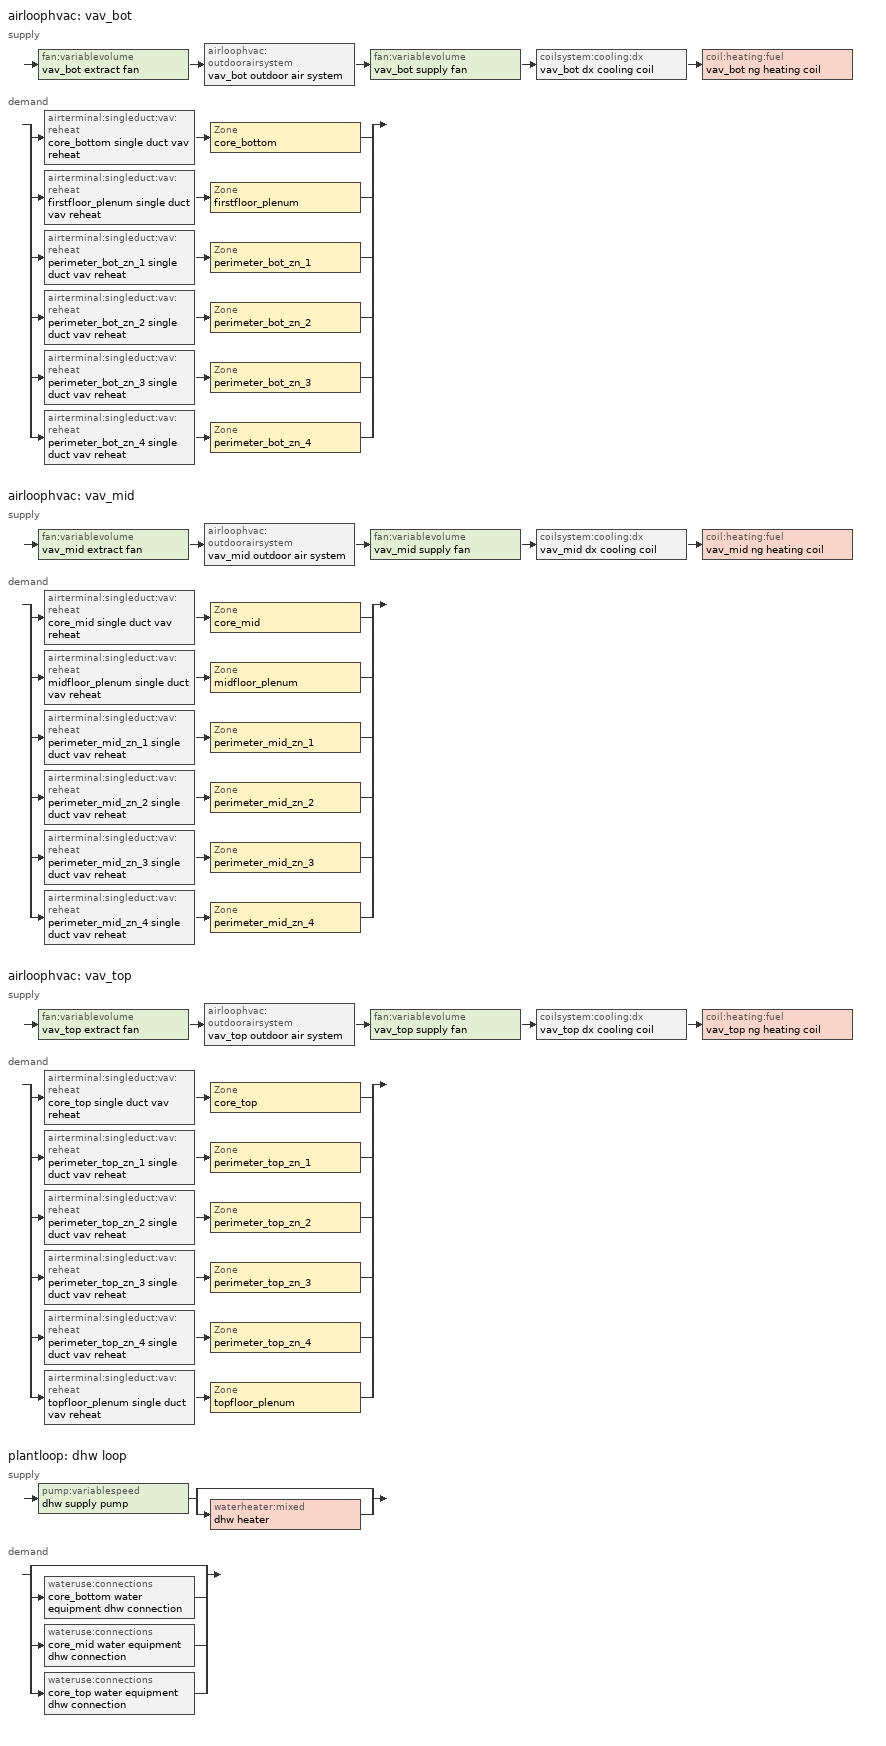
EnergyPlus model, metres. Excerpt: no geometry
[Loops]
airloophvac 'vav_bot'
 supply: fan:variablevolume 'vav_bot extract fan' > airloophvac:outdoorairsystem 'vav_bot outdoor air system' > fan:variablevolume 'vav_bot supply fan' > coilsystem:cooling:dx 'vav_bot dx cooling coil' > coil:heating:fuel 'vav_bot ng heating coil'
 demand: split
  | airterminal:singleduct:vav:reheat 'core_bottom single duct vav reheat' > Zone 'core_bottom'
  | airterminal:singleduct:vav:reheat 'firstfloor_plenum single duct vav reheat' > Zone 'firstfloor_plenum'
  | airterminal:singleduct:vav:reheat 'perimeter_bot_zn_1 single duct vav reheat' > Zone 'perimeter_bot_zn_1'
  | airterminal:singleduct:vav:reheat 'perimeter_bot_zn_2 single duct vav reheat' > Zone 'perimeter_bot_zn_2'
  | airterminal:singleduct:vav:reheat 'perimeter_bot_zn_3 single duct vav reheat' > Zone 'perimeter_bot_zn_3'
  | airterminal:singleduct:vav:reheat 'perimeter_bot_zn_4 single duct vav reheat' > Zone 'perimeter_bot_zn_4'
airloophvac 'vav_mid'
 supply: fan:variablevolume 'vav_mid extract fan' > airloophvac:outdoorairsystem 'vav_mid outdoor air system' > fan:variablevolume 'vav_mid supply fan' > coilsystem:cooling:dx 'vav_mid dx cooling coil' > coil:heating:fuel 'vav_mid ng heating coil'
 demand: split
  | airterminal:singleduct:vav:reheat 'core_mid single duct vav reheat' > Zone 'core_mid'
  | airterminal:singleduct:vav:reheat 'midfloor_plenum single duct vav reheat' > Zone 'midfloor_plenum'
  | airterminal:singleduct:vav:reheat 'perimeter_mid_zn_1 single duct vav reheat' > Zone 'perimeter_mid_zn_1'
  | airterminal:singleduct:vav:reheat 'perimeter_mid_zn_2 single duct vav reheat' > Zone 'perimeter_mid_zn_2'
  | airterminal:singleduct:vav:reheat 'perimeter_mid_zn_3 single duct vav reheat' > Zone 'perimeter_mid_zn_3'
  | airterminal:singleduct:vav:reheat 'perimeter_mid_zn_4 single duct vav reheat' > Zone 'perimeter_mid_zn_4'
airloophvac 'vav_top'
 supply: fan:variablevolume 'vav_top extract fan' > airloophvac:outdoorairsystem 'vav_top outdoor air system' > fan:variablevolume 'vav_top supply fan' > coilsystem:cooling:dx 'vav_top dx cooling coil' > coil:heating:fuel 'vav_top ng heating coil'
 demand: split
  | airterminal:singleduct:vav:reheat 'core_top single duct vav reheat' > Zone 'core_top'
  | airterminal:singleduct:vav:reheat 'perimeter_top_zn_1 single duct vav reheat' > Zone 'perimeter_top_zn_1'
  | airterminal:singleduct:vav:reheat 'perimeter_top_zn_2 single duct vav reheat' > Zone 'perimeter_top_zn_2'
  | airterminal:singleduct:vav:reheat 'perimeter_top_zn_3 single duct vav reheat' > Zone 'perimeter_top_zn_3'
  | airterminal:singleduct:vav:reheat 'perimeter_top_zn_4 single duct vav reheat' > Zone 'perimeter_top_zn_4'
  | airterminal:singleduct:vav:reheat 'topfloor_plenum single duct vav reheat' > Zone 'topfloor_plenum'
plantloop 'dhw loop'
 supply: pump:variablespeed 'dhw supply pump' > split
  | bypass
  | waterheater:mixed 'dhw heater'
 demand: split
  | bypass
  | wateruse:connections 'core_bottom water equipment dhw connection'
  | wateruse:connections 'core_mid water equipment dhw connection'
  | wateruse:connections 'core_top water equipment dhw connection'
[airloophvac]
vav_bot: , vav_bot availabilitymanager list, autosize, vav_bot branches, , vav_bot supply side inlet node, vav_bot demand side outlet node, vav_bot demand side inlet node, vav_bot supply side outlet node
vav_mid: , vav_mid availabilitymanager list, autosize, vav_mid branches, , vav_mid supply side inlet node, vav_mid demand side outlet node, vav_mid demand side inlet node, vav_mid supply side outlet node
vav_top: , vav_top availabilitymanager list, autosize, vav_top branches, , vav_top supply side inlet node, vav_top demand side outlet node, vav_top demand side inlet node, vav_top supply side outlet node
[airloophvac:outdoorairsystem]
vav_bot outdoor air system: vav_bot outdoor air controller list, vav_bot outdoor air equipment list
vav_mid outdoor air system: vav_mid outdoor air controller list, vav_mid outdoor air equipment list
vav_top outdoor air system: vav_top outdoor air controller list, vav_top outdoor air equipment list
[airterminal:singleduct:vav:reheat]
core_bottom single duct vav reheat: on 24/7, core_bottom single duct vav reheat damper outlet, core_bottom zone splitter outlet node, autosize, constant, 0.3, , min supply air flow fraction schedule: always 0.3, coil:heating:electric, core_bottom zone heating coil, , , core_bottom adu outlet node, 0.001, reverse, , , 40
core_mid single duct vav reheat: on 24/7, core_mid single duct vav reheat damper outlet, core_mid zone splitter outlet node, autosize, constant, 0.3, , min supply air flow fraction schedule: always 0.3, coil:heating:electric, core_mid zone heating coil, , , core_mid adu outlet node, 0.001, reverse, , , 40
core_top single duct vav reheat: on 24/7, core_top single duct vav reheat damper outlet, core_top zone splitter outlet node, autosize, constant, 0.3, , min supply air flow fraction schedule: always 0.3, coil:heating:electric, core_top zone heating coil, , , core_top adu outlet node, 0.001, reverse, , , 40
firstfloor_plenum single duct vav reheat: on 24/7, firstfloor_plenum single duct vav reheat damper outlet, firstfloor_plenum zone splitter outlet node, autosize, constant, 0.3, , min supply air flow fraction schedule: always 0.3, coil:heating:electric, firstfloor_plenum zone heating coil, , , firstfloor_plenum adu outlet node, 0.001, reverse, , , 40
midfloor_plenum single duct vav reheat: on 24/7, midfloor_plenum single duct vav reheat damper outlet, midfloor_plenum zone splitter outlet node, autosize, constant, 0.3, , min supply air flow fraction schedule: always 0.3, coil:heating:electric, midfloor_plenum zone heating coil, , , midfloor_plenum adu outlet node, 0.001, reverse, , , 40
perimeter_bot_zn_1 single duct vav reheat: on 24/7, perimeter_bot_zn_1 single duct vav reheat damper outlet, perimeter_bot_zn_1 zone splitter outlet node, autosize, constant, 0.3, , min supply air flow fraction schedule: always 0.3, coil:heating:electric, perimeter_bot_zn_1 zone heating coil, , , perimeter_bot_zn_1 adu outlet node, 0.001, reverse, , , 40
perimeter_bot_zn_2 single duct vav reheat: on 24/7, perimeter_bot_zn_2 single duct vav reheat damper outlet, perimeter_bot_zn_2 zone splitter outlet node, autosize, constant, 0.3, , min supply air flow fraction schedule: always 0.3, coil:heating:electric, perimeter_bot_zn_2 zone heating coil, , , perimeter_bot_zn_2 adu outlet node, 0.001, reverse, , , 40
perimeter_bot_zn_3 single duct vav reheat: on 24/7, perimeter_bot_zn_3 single duct vav reheat damper outlet, perimeter_bot_zn_3 zone splitter outlet node, autosize, constant, 0.3, , min supply air flow fraction schedule: always 0.3, coil:heating:electric, perimeter_bot_zn_3 zone heating coil, , , perimeter_bot_zn_3 adu outlet node, 0.001, reverse, , , 40
perimeter_bot_zn_4 single duct vav reheat: on 24/7, perimeter_bot_zn_4 single duct vav reheat damper outlet, perimeter_bot_zn_4 zone splitter outlet node, autosize, constant, 0.3, , min supply air flow fraction schedule: always 0.3, coil:heating:electric, perimeter_bot_zn_4 zone heating coil, , , perimeter_bot_zn_4 adu outlet node, 0.001, reverse, , , 40
perimeter_mid_zn_1 single duct vav reheat: on 24/7, perimeter_mid_zn_1 single duct vav reheat damper outlet, perimeter_mid_zn_1 zone splitter outlet node, autosize, constant, 0.3, , min supply air flow fraction schedule: always 0.3, coil:heating:electric, perimeter_mid_zn_1 zone heating coil, , , perimeter_mid_zn_1 adu outlet node, 0.001, reverse, , , 40
perimeter_mid_zn_2 single duct vav reheat: on 24/7, perimeter_mid_zn_2 single duct vav reheat damper outlet, perimeter_mid_zn_2 zone splitter outlet node, autosize, constant, 0.3, , min supply air flow fraction schedule: always 0.3, coil:heating:electric, perimeter_mid_zn_2 zone heating coil, , , perimeter_mid_zn_2 adu outlet node, 0.001, reverse, , , 40
perimeter_mid_zn_3 single duct vav reheat: on 24/7, perimeter_mid_zn_3 single duct vav reheat damper outlet, perimeter_mid_zn_3 zone splitter outlet node, autosize, constant, 0.3, , min supply air flow fraction schedule: always 0.3, coil:heating:electric, perimeter_mid_zn_3 zone heating coil, , , perimeter_mid_zn_3 adu outlet node, 0.001, reverse, , , 40
perimeter_mid_zn_4 single duct vav reheat: on 24/7, perimeter_mid_zn_4 single duct vav reheat damper outlet, perimeter_mid_zn_4 zone splitter outlet node, autosize, constant, 0.3, , min supply air flow fraction schedule: always 0.3, coil:heating:electric, perimeter_mid_zn_4 zone heating coil, , , perimeter_mid_zn_4 adu outlet node, 0.001, reverse, , , 40
perimeter_top_zn_1 single duct vav reheat: on 24/7, perimeter_top_zn_1 single duct vav reheat damper outlet, perimeter_top_zn_1 zone splitter outlet node, autosize, constant, 0.3, , min supply air flow fraction schedule: always 0.3, coil:heating:electric, perimeter_top_zn_1 zone heating coil, , , perimeter_top_zn_1 adu outlet node, 0.001, reverse, , , 40
perimeter_top_zn_2 single duct vav reheat: on 24/7, perimeter_top_zn_2 single duct vav reheat damper outlet, perimeter_top_zn_2 zone splitter outlet node, autosize, constant, 0.3, , min supply air flow fraction schedule: always 0.3, coil:heating:electric, perimeter_top_zn_2 zone heating coil, , , perimeter_top_zn_2 adu outlet node, 0.001, reverse, , , 40
perimeter_top_zn_3 single duct vav reheat: on 24/7, perimeter_top_zn_3 single duct vav reheat damper outlet, perimeter_top_zn_3 zone splitter outlet node, autosize, constant, 0.3, , min supply air flow fraction schedule: always 0.3, coil:heating:electric, perimeter_top_zn_3 zone heating coil, , , perimeter_top_zn_3 adu outlet node, 0.001, reverse, , , 40
perimeter_top_zn_4 single duct vav reheat: on 24/7, perimeter_top_zn_4 single duct vav reheat damper outlet, perimeter_top_zn_4 zone splitter outlet node, autosize, constant, 0.3, , min supply air flow fraction schedule: always 0.3, coil:heating:electric, perimeter_top_zn_4 zone heating coil, , , perimeter_top_zn_4 adu outlet node, 0.001, reverse, , , 40
topfloor_plenum single duct vav reheat: on 24/7, topfloor_plenum single duct vav reheat damper outlet, topfloor_plenum zone splitter outlet node, autosize, constant, 0.3, , min supply air flow fraction schedule: always 0.3, coil:heating:electric, topfloor_plenum zone heating coil, , , topfloor_plenum adu outlet node, 0.001, reverse, , , 40
[coil:cooling:dx:twospeed]
vav_bot dx cooling coil: on 24/7, autosize, 0.8, 3, autosize, , , 450, vav_bot supply fan outlet node, vav_bot coil 1 outlet node, varspeedcoolcapft, packagedratedcoolcapfflow, varspeedcooleirft, packagedratedcooleirfflow, varspeedcyclingplffplr, autosize, 0.8, 4.2, autosize, , , varspeedcoolcaplsft, varspeedcooleirlsft, , aircooled, , , , , , , , , , 200, 2
vav_mid dx cooling coil: on 24/7, autosize, 0.8, 3, autosize, , , 450, vav_mid supply fan outlet node, vav_mid coil 1 outlet node, varspeedcoolcapft, packagedratedcoolcapfflow, varspeedcooleirft, packagedratedcooleirfflow, varspeedcyclingplffplr, autosize, 0.8, 4.2, autosize, , , varspeedcoolcaplsft, varspeedcooleirlsft, , aircooled, , , , , , , , , , 200, 2
vav_top dx cooling coil: on 24/7, autosize, 0.8, 3, autosize, , , 450, vav_top supply fan outlet node, vav_top coil 1 outlet node, varspeedcoolcapft, packagedratedcoolcapfflow, varspeedcooleirft, packagedratedcooleirfflow, varspeedcyclingplffplr, autosize, 0.8, 4.2, autosize, , , varspeedcoolcaplsft, varspeedcooleirlsft, , aircooled, , , , , , , , , , 200, 2
[coil:heating:electric]
core_bottom zone heating coil: on 24/7, 1, autosize, core_bottom single duct vav reheat damper outlet, core_bottom adu outlet node, core_bottom adu outlet node
core_mid zone heating coil: on 24/7, 1, autosize, core_mid single duct vav reheat damper outlet, core_mid adu outlet node, core_mid adu outlet node
core_top zone heating coil: on 24/7, 1, autosize, core_top single duct vav reheat damper outlet, core_top adu outlet node, core_top adu outlet node
firstfloor_plenum zone heating coil: on 24/7, 1, autosize, firstfloor_plenum single duct vav reheat damper outlet, firstfloor_plenum adu outlet node, firstfloor_plenum adu outlet node
midfloor_plenum zone heating coil: on 24/7, 1, autosize, midfloor_plenum single duct vav reheat damper outlet, midfloor_plenum adu outlet node, midfloor_plenum adu outlet node
perimeter_bot_zn_1 zone heating coil: on 24/7, 1, autosize, perimeter_bot_zn_1 single duct vav reheat damper outlet, perimeter_bot_zn_1 adu outlet node, perimeter_bot_zn_1 adu outlet node
perimeter_bot_zn_2 zone heating coil: on 24/7, 1, autosize, perimeter_bot_zn_2 single duct vav reheat damper outlet, perimeter_bot_zn_2 adu outlet node, perimeter_bot_zn_2 adu outlet node
perimeter_bot_zn_3 zone heating coil: on 24/7, 1, autosize, perimeter_bot_zn_3 single duct vav reheat damper outlet, perimeter_bot_zn_3 adu outlet node, perimeter_bot_zn_3 adu outlet node
perimeter_bot_zn_4 zone heating coil: on 24/7, 1, autosize, perimeter_bot_zn_4 single duct vav reheat damper outlet, perimeter_bot_zn_4 adu outlet node, perimeter_bot_zn_4 adu outlet node
perimeter_mid_zn_1 zone heating coil: on 24/7, 1, autosize, perimeter_mid_zn_1 single duct vav reheat damper outlet, perimeter_mid_zn_1 adu outlet node, perimeter_mid_zn_1 adu outlet node
perimeter_mid_zn_2 zone heating coil: on 24/7, 1, autosize, perimeter_mid_zn_2 single duct vav reheat damper outlet, perimeter_mid_zn_2 adu outlet node, perimeter_mid_zn_2 adu outlet node
perimeter_mid_zn_3 zone heating coil: on 24/7, 1, autosize, perimeter_mid_zn_3 single duct vav reheat damper outlet, perimeter_mid_zn_3 adu outlet node, perimeter_mid_zn_3 adu outlet node
perimeter_mid_zn_4 zone heating coil: on 24/7, 1, autosize, perimeter_mid_zn_4 single duct vav reheat damper outlet, perimeter_mid_zn_4 adu outlet node, perimeter_mid_zn_4 adu outlet node
perimeter_top_zn_1 zone heating coil: on 24/7, 1, autosize, perimeter_top_zn_1 single duct vav reheat damper outlet, perimeter_top_zn_1 adu outlet node, perimeter_top_zn_1 adu outlet node
perimeter_top_zn_2 zone heating coil: on 24/7, 1, autosize, perimeter_top_zn_2 single duct vav reheat damper outlet, perimeter_top_zn_2 adu outlet node, perimeter_top_zn_2 adu outlet node
perimeter_top_zn_3 zone heating coil: on 24/7, 1, autosize, perimeter_top_zn_3 single duct vav reheat damper outlet, perimeter_top_zn_3 adu outlet node, perimeter_top_zn_3 adu outlet node
perimeter_top_zn_4 zone heating coil: on 24/7, 1, autosize, perimeter_top_zn_4 single duct vav reheat damper outlet, perimeter_top_zn_4 adu outlet node, perimeter_top_zn_4 adu outlet node
topfloor_plenum zone heating coil: on 24/7, 1, autosize, topfloor_plenum single duct vav reheat damper outlet, topfloor_plenum adu outlet node, topfloor_plenum adu outlet node
[coil:heating:fuel]
vav_bot ng heating coil: on 24/7, naturalgas, 0.8, autosize, vav_bot coil 1 outlet node, vav_bot supply side outlet node, vav_bot supply side outlet node, 0, , 0
vav_mid ng heating coil: on 24/7, naturalgas, 0.8, autosize, vav_mid coil 1 outlet node, vav_mid supply side outlet node, vav_mid supply side outlet node, 0, , 0
vav_top ng heating coil: on 24/7, naturalgas, 0.8, autosize, vav_top coil 1 outlet node, vav_top supply side outlet node, vav_top supply side outlet node, 0, , 0
[coilsystem:cooling:dx]
vav_bot dx cooling coil: on 24/7, vav_bot supply fan outlet node, vav_bot coil 1 outlet node, vav_bot supply side outlet node, coil:cooling:dx:twospeed, vav_bot dx cooling coil, none, yes, no, no, 2
vav_mid dx cooling coil: on 24/7, vav_mid supply fan outlet node, vav_mid coil 1 outlet node, vav_mid supply side outlet node, coil:cooling:dx:twospeed, vav_mid dx cooling coil, none, yes, no, no, 2
vav_top dx cooling coil: on 24/7, vav_top supply fan outlet node, vav_top coil 1 outlet node, vav_top supply side outlet node, coil:cooling:dx:twospeed, vav_top dx cooling coil, none, yes, no, no, 2
[controller:outdoorair]
vav_bot outdoor air controller: vav_bot relief air outlet node, vav_bot extract fan air outlet node, vav_bot mixed air outlet node, vav_bot outdoor air inlet, autosize, autosize, differentialdrybulb, modulateflow, 21.11, , , , , lockoutwithheating, fixedminimum, hvacoperationschd, , , , , no, , 1, yes, bypasswhenwithineconomizerlimits
vav_mid outdoor air controller: vav_mid relief air outlet node, vav_mid extract fan air outlet node, vav_mid mixed air outlet node, vav_mid outdoor air inlet, autosize, autosize, differentialdrybulb, modulateflow, 21.11, , , , , lockoutwithheating, fixedminimum, hvacoperationschd, , , , , no, , 1, yes, bypasswhenwithineconomizerlimits
vav_top outdoor air controller: vav_top relief air outlet node, vav_top extract fan air outlet node, vav_top mixed air outlet node, vav_top outdoor air inlet, autosize, autosize, differentialdrybulb, modulateflow, 21.11, , , , , lockoutwithheating, fixedminimum, hvacoperationschd, , , , , no, , 1, yes, bypasswhenwithineconomizerlimits
[designspecification:outdoorair]
sz dsoa core_bottom; sz dsoa core_mid; sz dsoa core_top; sz dsoa perimeter_bot_zn_1; sz dsoa perimeter_bot_zn_2; sz dsoa perimeter_bot_zn_3; sz dsoa perimeter_bot_zn_4; sz dsoa perimeter_mid_zn_1; sz dsoa perimeter_mid_zn_2; sz dsoa perimeter_mid_zn_3; sz dsoa perimeter_mid_zn_4; sz dsoa perimeter_top_zn_1; sz dsoa perimeter_top_zn_2; sz dsoa perimeter_top_zn_3; sz dsoa perimeter_top_zn_4: flow/person, 0.0125
[fan:variablevolume]
vav_bot extract fan: hvacoperationschd, 0.6, 622.11, autosize, fraction, 0.3, 0, 0.9, 1, 0.0013, 0.147, 0.9506, -0.0998, 0, vav_bot supply side inlet node, vav_bot extract fan air outlet node, general
vav_bot supply fan: hvacoperationschd, 0.6, 995.37, autosize, fraction, 0.3, 0, 0.9, 1, 0.0013, 0.147, 0.9506, -0.0998, 0, vav_bot mixed air outlet node, vav_bot supply fan outlet node, general
vav_mid extract fan: hvacoperationschd, 0.6, 622.11, autosize, fraction, 0.3, 0, 0.9, 1, 0.0013, 0.147, 0.9506, -0.0998, 0, vav_mid supply side inlet node, vav_mid extract fan air outlet node, general
vav_mid supply fan: hvacoperationschd, 0.6, 995.37, autosize, fraction, 0.3, 0, 0.9, 1, 0.0013, 0.147, 0.9506, -0.0998, 0, vav_mid mixed air outlet node, vav_mid supply fan outlet node, general
vav_top extract fan: hvacoperationschd, 0.6, 622.11, autosize, fraction, 0.3, 0, 0.9, 1, 0.0013, 0.147, 0.9506, -0.0998, 0, vav_top supply side inlet node, vav_top extract fan air outlet node, general
vav_top supply fan: hvacoperationschd, 0.6, 995.37, autosize, fraction, 0.3, 0, 0.9, 1, 0.0013, 0.147, 0.9506, -0.0998, 0, vav_top mixed air outlet node, vav_top supply fan outlet node, general
[heatexchanger:airtoair:sensibleandlatent]
vav_bot heat recovery device: on 24/7, autosize, 0.7, 0.6, 0.75, 0.6, vav_bot outdoor air inlet, vav_bot heat recovery supply outlet, vav_bot relief air outlet node, vav_bot heat recovery relief outlet, 0, yes, rotary, exhaustonly, 1.7, 0.167, 0.024, yes, seneffectivenesstable, lateffectivenesstable, seneffectivenesstable, lateffectivenesstable
vav_mid heat recovery device: on 24/7, autosize, 0.7, 0.6, 0.75, 0.6, vav_mid outdoor air inlet, vav_mid heat recovery supply outlet, vav_mid relief air outlet node, vav_mid heat recovery relief outlet, 0, yes, rotary, exhaustonly, 1.7, 0.167, 0.024, yes, seneffectivenesstable, lateffectivenesstable, seneffectivenesstable, lateffectivenesstable
vav_top heat recovery device: on 24/7, autosize, 0.7, 0.6, 0.75, 0.6, vav_top outdoor air inlet, vav_top heat recovery supply outlet, vav_top relief air outlet node, vav_top heat recovery relief outlet, 0, yes, rotary, exhaustonly, 1.7, 0.167, 0.024, yes, seneffectivenesstable, lateffectivenesstable, seneffectivenesstable, lateffectivenesstable
[outdoorair:mixer]
vav_bot outdoor air mixer: vav_bot mixed air outlet node, vav_bot heat recovery supply outlet, vav_bot relief air outlet node, vav_bot extract fan air outlet node
vav_mid outdoor air mixer: vav_mid mixed air outlet node, vav_mid heat recovery supply outlet, vav_mid relief air outlet node, vav_mid extract fan air outlet node
vav_top outdoor air mixer: vav_top mixed air outlet node, vav_top heat recovery supply outlet, vav_top relief air outlet node, vav_top extract fan air outlet node
[plantequipmentlist]
dhw equipment list: waterheater:mixed, dhw heater
[plantequipmentoperation:heatingload]
dhw operation scheme: 0, 1000000000000000, dhw equipment list
[plantequipmentoperationschemes]
dhw operation: plantequipmentoperation:heatingload, dhw operation scheme, on 24/7
[plantloop]
dhw loop: water, , dhw operation, dhw supply side outlet node, 60, 10, autosize, 0, autocalculate, dhw supply side inlet node, dhw supply side outlet node, dhw supply side branch list, dhw supply side connector list, dhw demand side inlet node, dhw demand side outlet node, dhw demand side branch list, dhw demand side connector list, optimal
[pump:variablespeed]
dhw supply pump: dhw supply side inlet node, dhw supply pump water outlet node, autosize, 179345, autosize, 0.6, 0, 0, 1, 0, 0, 0, intermittent
[setpointmanager:mixedair]
vav_bot heat recovery device setpoint manager: temperature, vav_bot supply side outlet node, vav_bot mixed air outlet node, vav_bot supply fan outlet node, vav_bot heat recovery supply outlet
vav_bot outdoor air system mixed air manager: temperature, vav_bot supply side outlet node, vav_bot mixed air outlet node, vav_bot supply fan outlet node, vav_bot mixed air outlet node
vav_mid heat recovery device setpoint manager: temperature, vav_mid supply side outlet node, vav_mid mixed air outlet node, vav_mid supply fan outlet node, vav_mid heat recovery supply outlet
vav_mid outdoor air system mixed air manager: temperature, vav_mid supply side outlet node, vav_mid mixed air outlet node, vav_mid supply fan outlet node, vav_mid mixed air outlet node
vav_top heat recovery device setpoint manager: temperature, vav_top supply side outlet node, vav_top mixed air outlet node, vav_top supply fan outlet node, vav_top heat recovery supply outlet
vav_top outdoor air system mixed air manager: temperature, vav_top supply side outlet node, vav_top mixed air outlet node, vav_top supply fan outlet node, vav_top mixed air outlet node
[setpointmanager:scheduled]
dhw loop setpoint manager: temperature, dhw setpoint, dhw supply side outlet node
[setpointmanager:warmest]
vav_bot cooling coil setpoint manager: temperature, vav_bot, 11.7, 12.78, maximumtemperature, vav_bot coil 1 outlet node
vav_bot setpoint manager: temperature, vav_bot, 12.78, 18.8, maximumtemperature, vav_bot supply side outlet node
vav_mid cooling coil setpoint manager: temperature, vav_mid, 11.7, 12.78, maximumtemperature, vav_mid coil 1 outlet node
vav_mid setpoint manager: temperature, vav_mid, 12.78, 18.8, maximumtemperature, vav_mid supply side outlet node
vav_top cooling coil setpoint manager: temperature, vav_top, 11.7, 12.78, maximumtemperature, vav_top coil 1 outlet node
vav_top setpoint manager: temperature, vav_top, 12.78, 18.8, maximumtemperature, vav_top supply side outlet node
[sizing:plant]
dhw loop: heating, 60, 5
[sizing:system]
vav_bot; vav_mid; vav_top: sensible, autosize, .3, 7, 0.008, 11, 0.008, 12.22, 15.56, coincident, no, no, 0.008, 0.008, designday, , , , , designday, , , , , , zonesum, 1, coolingdesigncapacity, autosize, , , heatingdesigncapacity, autosize, , , vav
[sizing:zone]
core_bottom: supplyairtemperature, 12.8, , supplyairtemperature, 50, , 0.0085, 0.008, sz dsoa core_bottom, , , designday, , , , , designday, , , , , , no, neutralsupplyair, autosize, autosize
core_mid: supplyairtemperature, 12.8, , supplyairtemperature, 50, , 0.0085, 0.008, sz dsoa core_mid, , , designday, , , , , designday, , , , , , no, neutralsupplyair, autosize, autosize
core_top: supplyairtemperature, 12.8, , supplyairtemperature, 50, , 0.0085, 0.008, sz dsoa core_top, , , designday, , , , , designday, , , , , , no, neutralsupplyair, autosize, autosize
perimeter_bot_zn_1: supplyairtemperature, 12.8, , supplyairtemperature, 50, , 0.0085, 0.008, sz dsoa perimeter_bot_zn_1, , , designday, , , , , designday, , , , , , no, neutralsupplyair, autosize, autosize
perimeter_bot_zn_2: supplyairtemperature, 12.8, , supplyairtemperature, 50, , 0.0085, 0.008, sz dsoa perimeter_bot_zn_2, , , designday, , , , , designday, , , , , , no, neutralsupplyair, autosize, autosize
perimeter_bot_zn_3: supplyairtemperature, 12.8, , supplyairtemperature, 50, , 0.0085, 0.008, sz dsoa perimeter_bot_zn_3, , , designday, , , , , designday, , , , , , no, neutralsupplyair, autosize, autosize
perimeter_bot_zn_4: supplyairtemperature, 12.8, , supplyairtemperature, 50, , 0.0085, 0.008, sz dsoa perimeter_bot_zn_4, , , designday, , , , , designday, , , , , , no, neutralsupplyair, autosize, autosize
perimeter_mid_zn_1: supplyairtemperature, 12.8, , supplyairtemperature, 50, , 0.0085, 0.008, sz dsoa perimeter_mid_zn_1, , , designday, , , , , designday, , , , , , no, neutralsupplyair, autosize, autosize
perimeter_mid_zn_2: supplyairtemperature, 12.8, , supplyairtemperature, 50, , 0.0085, 0.008, sz dsoa perimeter_mid_zn_2, , , designday, , , , , designday, , , , , , no, neutralsupplyair, autosize, autosize
perimeter_mid_zn_3: supplyairtemperature, 12.8, , supplyairtemperature, 50, , 0.0085, 0.008, sz dsoa perimeter_mid_zn_3, , , designday, , , , , designday, , , , , , no, neutralsupplyair, autosize, autosize
perimeter_mid_zn_4: supplyairtemperature, 12.8, , supplyairtemperature, 50, , 0.0085, 0.008, sz dsoa perimeter_mid_zn_4, , , designday, , , , , designday, , , , , , no, neutralsupplyair, autosize, autosize
perimeter_top_zn_1: supplyairtemperature, 12.8, , supplyairtemperature, 50, , 0.0085, 0.008, sz dsoa perimeter_top_zn_1, , , designday, , , , , designday, , , , , , no, neutralsupplyair, autosize, autosize
perimeter_top_zn_2: supplyairtemperature, 12.8, , supplyairtemperature, 50, , 0.0085, 0.008, sz dsoa perimeter_top_zn_2, , , designday, , , , , designday, , , , , , no, neutralsupplyair, autosize, autosize
perimeter_top_zn_3: supplyairtemperature, 12.8, , supplyairtemperature, 50, , 0.0085, 0.008, sz dsoa perimeter_top_zn_3, , , designday, , , , , designday, , , , , , no, neutralsupplyair, autosize, autosize
perimeter_top_zn_4: supplyairtemperature, 12.8, , supplyairtemperature, 50, , 0.0085, 0.008, sz dsoa perimeter_top_zn_4, , , designday, , , , , designday, , , , , , no, neutralsupplyair, autosize, autosize
[thermostatsetpoint:dualsetpoint]
core_bottom dualspsched; core_mid dualspsched; core_top dualspsched; perimeter_bot_zn_1 dualspsched; perimeter_bot_zn_2 dualspsched; perimeter_bot_zn_3 dualspsched; perimeter_bot_zn_4 dualspsched; perimeter_mid_zn_1 dualspsched; perimeter_mid_zn_2 dualspsched; perimeter_mid_zn_3 dualspsched; perimeter_mid_zn_4 dualspsched; perimeter_top_zn_1 dualspsched; perimeter_top_zn_2 dualspsched; perimeter_top_zn_3 dualspsched; perimeter_top_zn_4 dualspsched: htgsetp_sch, clgsetp_sch
[waterheater:mixed]
dhw heater: 2, dhw setpoint, 2, 82.2222, cycle, autosize, , , , naturalgas, 0.8, , 20, electricity, 0.8, , electricity, , outdoors, , , dhwhp oa node, 6, , 6, , , , , dhwheater inlet, dhwheater outlet, 1, , , 1, autosize, autosize, 1.5
[waterheater:sizing]
dhw heater: peakdraw, 0.538503, 2, 1
[wateruse:connections]
core_bottom water equipment dhw connection: core_bottom water equipment dhw inlet node, core_bottom water equipment dhw outlet node, , , , , , , , core_bottom water equipment
core_mid water equipment dhw connection: core_mid water equipment dhw inlet node, core_mid water equipment dhw outlet node, , , , , , , , core_mid water equipment
core_top water equipment dhw connection: core_top water equipment dhw inlet node, core_top water equipment dhw outlet node, , , , , , , , core_top water equipment
[wateruse:equipment]
core_bottom water equipment: , 1.04e-05, bldg_swh_sch, water equipment temp sched, water equipment hot supply temp sched, , core_bottom, water equipment sensible fract sched, water equipment latent fract sched
core_mid water equipment: , 1.04e-05, bldg_swh_sch, water equipment temp sched, water equipment hot supply temp sched, , core_mid, water equipment sensible fract sched, water equipment latent fract sched
core_top water equipment: , 1.04e-05, bldg_swh_sch, water equipment temp sched, water equipment hot supply temp sched, , core_top, water equipment sensible fract sched, water equipment latent fract sched
[zonecontrol:thermostat]
core_bottom thermostat: core_bottom, dual zone control type sched, thermostatsetpoint:dualsetpoint, core_bottom dualspsched
core_mid thermostat: core_mid, dual zone control type sched, thermostatsetpoint:dualsetpoint, core_mid dualspsched
core_top thermostat: core_top, dual zone control type sched, thermostatsetpoint:dualsetpoint, core_top dualspsched
perimeter_bot_zn_1 thermostat: perimeter_bot_zn_1, dual zone control type sched, thermostatsetpoint:dualsetpoint, perimeter_bot_zn_1 dualspsched
perimeter_bot_zn_2 thermostat: perimeter_bot_zn_2, dual zone control type sched, thermostatsetpoint:dualsetpoint, perimeter_bot_zn_2 dualspsched
perimeter_bot_zn_3 thermostat: perimeter_bot_zn_3, dual zone control type sched, thermostatsetpoint:dualsetpoint, perimeter_bot_zn_3 dualspsched
perimeter_bot_zn_4 thermostat: perimeter_bot_zn_4, dual zone control type sched, thermostatsetpoint:dualsetpoint, perimeter_bot_zn_4 dualspsched
perimeter_mid_zn_1 thermostat: perimeter_mid_zn_1, dual zone control type sched, thermostatsetpoint:dualsetpoint, perimeter_mid_zn_1 dualspsched
perimeter_mid_zn_2 thermostat: perimeter_mid_zn_2, dual zone control type sched, thermostatsetpoint:dualsetpoint, perimeter_mid_zn_2 dualspsched
perimeter_mid_zn_3 thermostat: perimeter_mid_zn_3, dual zone control type sched, thermostatsetpoint:dualsetpoint, perimeter_mid_zn_3 dualspsched
perimeter_mid_zn_4 thermostat: perimeter_mid_zn_4, dual zone control type sched, thermostatsetpoint:dualsetpoint, perimeter_mid_zn_4 dualspsched
perimeter_top_zn_1 thermostat: perimeter_top_zn_1, dual zone control type sched, thermostatsetpoint:dualsetpoint, perimeter_top_zn_1 dualspsched
perimeter_top_zn_2 thermostat: perimeter_top_zn_2, dual zone control type sched, thermostatsetpoint:dualsetpoint, perimeter_top_zn_2 dualspsched
perimeter_top_zn_3 thermostat: perimeter_top_zn_3, dual zone control type sched, thermostatsetpoint:dualsetpoint, perimeter_top_zn_3 dualspsched
perimeter_top_zn_4 thermostat: perimeter_top_zn_4, dual zone control type sched, thermostatsetpoint:dualsetpoint, perimeter_top_zn_4 dualspsched
[Zone equipment]
core_bottom: core_bottom single duct vav reheat
core_mid: core_mid single duct vav reheat
core_top: core_top single duct vav reheat
firstfloor_plenum: firstfloor_plenum single duct vav reheat
midfloor_plenum: midfloor_plenum single duct vav reheat
perimeter_bot_zn_1: perimeter_bot_zn_1 single duct vav reheat
perimeter_bot_zn_2: perimeter_bot_zn_2 single duct vav reheat
perimeter_bot_zn_3: perimeter_bot_zn_3 single duct vav reheat
perimeter_bot_zn_4: perimeter_bot_zn_4 single duct vav reheat
perimeter_mid_zn_1: perimeter_mid_zn_1 single duct vav reheat
perimeter_mid_zn_2: perimeter_mid_zn_2 single duct vav reheat
perimeter_mid_zn_3: perimeter_mid_zn_3 single duct vav reheat
perimeter_mid_zn_4: perimeter_mid_zn_4 single duct vav reheat
perimeter_top_zn_1: perimeter_top_zn_1 single duct vav reheat
perimeter_top_zn_2: perimeter_top_zn_2 single duct vav reheat
perimeter_top_zn_3: perimeter_top_zn_3 single duct vav reheat
perimeter_top_zn_4: perimeter_top_zn_4 single duct vav reheat
topfloor_plenum: topfloor_plenum single duct vav reheat
[curve:biquadratic]
varspeedcoolcapft; varspeedcoolcaplsft: 0.476428, 0.0401147, 0.000226411, -0.000827136, -7.3224e-06, -0.000446278, 12.77778, 23.88889, 23.88889, 46.11111, , , temperature, temperature, dimensionless
varspeedcooleirft: 0.632475, -0.0121321, 0.000507773, 0.0155377, 0.00027284, -0.000679201, 12.77778, 23.88889, 23.88889, 46.11111, , , temperature, temperature, dimensionless
varspeedcooleirlsft: 0.774645, -0.0343731, 0.000783173, 0.0146596, 0.000488851, -0.000752036, 12.77778, 23.88889, 23.88889, 46.11111, , , temperature, temperature, dimensionless
[curve:cubic]
packagedratedcoolcapfflow: 0.472786, 1.24334, -1.03871, 0.322578, 0.5, 1.5, , , dimensionless, dimensionless
packagedratedcooleirfflow: 1.00795, 0.345441, -0.692289, 0.338899, 0.5, 1.5, , , dimensionless, dimensionless
[curve:quadratic]
varspeedcyclingplffplr: 0.85, 0.15, 0, 0, 1
[schedule:compact]
bldg_swh_sch: fraction, through: 12/31, for: weekdays summerdesignday, until: 05:00, 0.05, until: 06:00, 0.08, until: 07:00, 0.07, until: 08:00, 0.19, until: 09:00, 0.35, until: 10:00, 0.38, until: 11:00, 0.39, until: 12:00, 0.47, until: 13:00, 0.57, until: 14:00, 0.54, until: 15:00, 0.34, until: 16:00, 0.33, until: 17:00, 0.44, until: 18:00, 0.26, until: 19:00, 0.21, until: 20:00, 0.15, until: 21:00, 0.17, until: 22:00, 0.08, until: 24:00, 0.05, for: saturday winterdesignday, until: 05:00, 0.05, until: 06:00, 0.08, until: 07:00, 0.07, until: 08:00, 0.11, until: 09:00, 0.15, until: 10:00, 0.21, until: 11:00, 0.19, until: 12:00, 0.23, until: 13:00, 0.2, until: 14:00, 0.19, until: 15:00, 0.15, until: 16:00, 0.13, until: 17:00, 0.14, until: 21:00, 0.07, until: 22:00, 0.09, until: 24:00, 0.05, for: sunday holidays allotherdays, until: 05:00, 0.04, until: 06:00, 0.07, until: 11:00, 0.04, until: 13:00, 0.06, until: 14:00, 0.09, until: 15:00, 0.06, until: 21:00, 0.04, until: 22:00, 0.07, until: 24:00, 0.04
clgsetp_sch: temperature, through: 12/31, for: weekdays summerdesignday, until: 06:00, 26.7, until: 22:00, 24, until: 24:00, 26.7, for: saturday, until: 06:00, 26.7, until: 18:00, 24, until: 24:00, 26.7, for winterdesignday, until: 24:00, 26.7, for: allotherdays, until: 24:00, 26.7
dhw setpoint: temperature, through: 12/31, for: alldays, until: 24:00, 60
dual zone control type sched: control type, through: 12/31, for: alldays, until: 24:00, 4
htgsetp_sch: temperature, through: 12/31, for: weekdays, until: 06:00, 15.6, until: 22:00, 21, until: 24:00, 15.6, for summerdesignday, until: 24:00, 15.6, for: saturday, until: 06:00, 15.6, until: 18:00, 21, until: 24:00, 15.6, for: winterdesignday, until: 24:00, 21, for: allotherdays, until: 24:00, 15.6
hvacoperationschd: on/off, through: 12/31, for: weekdays summerdesignday, until: 06:00, 0, until: 22:00, 1, until: 24:00, 0, for: saturday winterdesignday, until: 06:00, 0, until: 18:00, 1, until: 24:00, 0, for: allotherdays, until: 24:00, 0
min supply air flow fraction schedule: always 0.3: any number, through: 12/31, for: alldays, until: 24:00, 0.3
on 24/7: any number, through: 12/31, for: alldays, until: 24:00, 1
water equipment hot supply temp sched; water equipment temp sched: temperature, through: 12/31, for: alldays, until: 24:00, 43.3
water equipment latent fract sched: fraction, through: 12/31, for: alldays, until: 24:00, 0.05
water equipment sensible fract sched: fraction, through: 12/31, for: alldays, until: 24:00, 0.2
[table:independentvariable]
airflowratio: linear, linear, 0, 10, dimensionless, 0.75, 1
[table:independentvariablelist]
effectiveness_independentvariablelist: airflowratio
[table:lookup]
lateffectivenesstable: effectiveness_independentvariablelist, divisoronly, 0.65, 0, 10, dimensionless, 0.7, 0.65
seneffectivenesstable: effectiveness_independentvariablelist, divisoronly, 0.7, 0, 10, dimensionless, 0.75, 0.7
